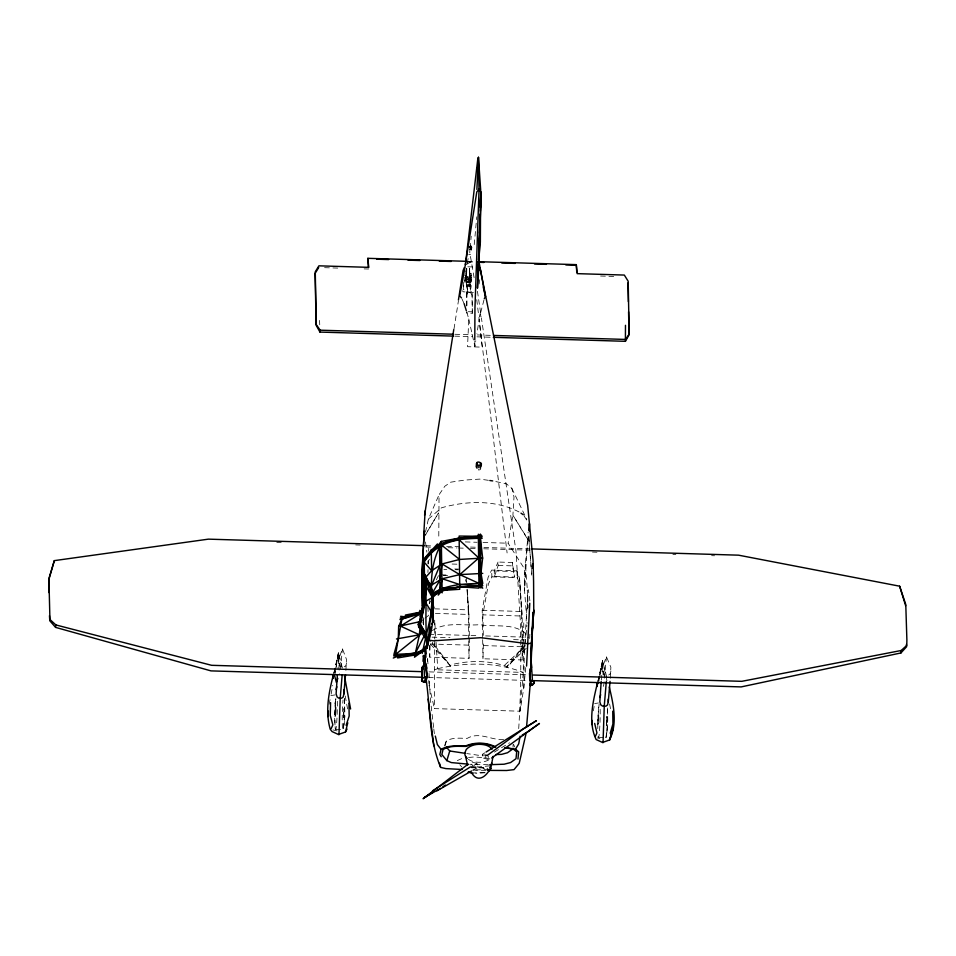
<?xml version="1.0" encoding="UTF-8"?>
<svg xmlns="http://www.w3.org/2000/svg" width="956" height="956" viewBox="0 0 956 956"><rect width="100%" height="100%" fill="white"/><g stroke="black" fill="none" stroke-linecap="round" stroke-linejoin="round"><path stroke-width="0.72" stroke-dasharray="4.78 3.58" d="M335.855 712.232L335.855 705.444L335.64 716.128L335.843 710.571M343.682 712.471L343.682 719.259L343.909 708.575L343.694 714.132M466.385 274.802L466.385 272.185L466.301 276.296L466.373 274.157M466.719 306.04L466.731 294.771L467.627 289.788C461.258 271.612 474.833 271.552 470.495 289.883L472.145 292.548L472.336 313.257L466.719 313.078L466.91 311.656M469.408 274.886L469.408 277.503L469.492 273.392L469.408 275.531M598.719 720.179L598.719 713.391L598.504 724.074L598.707 718.518M606.558 720.418L606.558 727.205L606.773 716.522L606.57 722.079M466.038 279.009L466.385 269.556M597.273 724.361L599.113 704.225M465.823 275.424L466.349 281.458L469.157 281.542L469.958 274.264L469.432 268.242L466.624 268.158L466.038 271.552L466.181 270.679M513.049 747.305L513.061 744.533M464.879 277.539L466.707 278.471L467.484 292.166L466.731 294.771M470.615 276.678L469.85 277.013L470.985 282.486L470.328 286.274L466.887 286.179L466.91 284.171L469.97 284.267L470.065 282.773L466.624 282.665L470.065 282.773M525.752 667.515L523.804 687.854L520.064 711.204L434.406 708.611L434.705 640.568M523.769 622.858L523.267 672.403L520.064 711.204M523.804 687.854L524.318 652.398L527.7 594.441L525.358 563.825L527.64 539.292L512.906 515.2L514.005 497.012L511.83 488.313L506.453 483.856L494.073 481.215M429.555 603.308L429.614 600.356M527.389 608.972L527.7 594.441L528.166 607.777M428.001 563.777L428.073 560.885M466.576 283.084L466.707 278.471M525.358 563.825L524.569 590.509L527.079 623.503M488.385 480.306L479.757 479.099L464.867 480.079L450.754 482.171L444.827 486.245L439.043 494.754L438.768 539.638M427.93 572.513L428.025 569.668M428.228 563.98L428.324 561.124M428.658 551.17L428.754 548.314M470.041 246.564L470.041 248.644L471.571 246.756L471.057 245.704L469.276 245.644M529.72 638.524L529.863 634.187M529.015 535.981L528.847 540.391L528.955 537.153M466.887 286.179L466.05 282.343L467.424 276.941L466.432 276.547M469.408 637.855L469.002 658.349L429.746 657.154L430.248 641.058M466.779 312.146L468.775 318.969L467.544 346.705L482.147 347.148L479.183 319.28L476.913 333.632M522.717 642.384L522.239 659.951L482.971 658.768L483.449 641.201M472.336 313.257L471.977 294.926L470.352 292.261L469.97 284.267M467.484 292.166L467.627 289.788M464.317 275.089L465.715 275.137L466.397 280.586L468.105 281.494L468.285 278.519L470.197 276.643L469.898 273.38L471.236 273.404L471.296 280.717L469.599 281.542L470.017 283.191M469.599 281.542L469.778 278.566L471.475 277.73L471.571 276.666M468.105 281.494L469.719 280.67L470.197 276.643M466.827 293.755L466.982 291.174M527.64 539.292L524.569 590.509L524.462 568.784L508.09 543.211L512.906 515.2L528.059 539.578L528.047 532.277M470.053 279.009L469.898 273.38M471.296 280.717L471.236 273.404M518.714 728.615C520.948 693.196 521.175 657.644 520.375 622.165L515.965 550.955L481.394 317.87M335.353 701.537L334.421 713.845L335.233 728.532M335.771 729.524L343.061 729.739L344.913 716.414L344.435 697.414M605.937 737.685L607.789 724.361L607.562 707.87M345.893 670.443L346.454 659.282L342.415 648.801L338.783 659.043L337.862 669.212M601.324 680.086L602.447 667.013L606.451 656.784L610.872 667.264L610.179 679.907M528.835 537.033L531.751 575.727M463.397 286.501L463.791 282.163M469.42 247.855L470.268 246.517L471.212 236.228M474.224 244.581L476.793 216.809M340.503 669.188L342.415 648.801M478.693 469.288L478.621 470.077L480.677 469.527M606.451 656.784L603.857 684.448L602.352 689.372M524.318 652.398L525.836 636.505M525.979 635.059L526.947 624.949M336.189 666.368L338.436 652.637L343.085 670.682M598.815 681.64L602.507 660.62L606.809 677.278M479.099 284.004L479.661 279.738M454.004 328.9L458.402 301.021M468.775 318.969L474.869 346.55L475.777 340.802M334.696 676.012L338.436 652.637L341.973 667.945M466.409 269.078L463.134 289.381L469.348 292.512L473.543 290.887M467.341 263.27L468.285 257.463M599.651 677.923L602.507 660.62L607.371 682.596M334.97 703.783L336.249 696.279M466.349 281.458L466.827 268.528M469.432 268.242L469.157 281.542L469.635 268.612M469.599 279.009L469.743 278.148M343.682 726.094L344.578 720.92M606.558 734.041L607.442 728.866M482.649 638.202L482.206 610.287L488.062 577.472L491.623 570.087L516.921 570.851L519.574 578.416L522.119 616.034L522.681 640.926M483.318 635.346L482.852 614.851L488.42 583.829L491.898 576.85L491.623 570.087M593.353 710.81L594.142 706.448M331.146 694.104L332.736 685.344M335.126 672.199L335.926 667.826M329.091 704.285L330.274 698.466M334.026 672.857L338.436 652.637L339.308 674.362M598.109 680.839L599.054 676.501M599.364 675.056L602.507 660.62L603.105 675.103M480.689 312.576L484.31 298.642M425.456 532.098L428.396 519.06L439.043 494.754M503.609 739.633C491.372 740.374 479.303 731.34 467.281 738.331C460.29 738.379 452.57 737.112 446.297 741.043L445.221 745.632M334.098 673.012L338.054 656.151L339.846 666.105M598.169 680.995L602.137 664.121L605.076 679.788M333.847 672.976L338.054 656.151M597.93 680.947L602.137 664.121M346.526 663.058L345.809 665.902L342.786 667.658M610.944 671.052L610.155 673.884L608.506 675.151M471.26 248.572L470.961 249.636L470.029 249.098L471.87 247.58L471.404 246.791L469.038 246.72M470.651 277.049L469.838 279.212L466.779 279.116L466.265 276.917M494.467 576.432L498.184 565.438L498.04 562.044L512.344 562.475L514.543 577.03L494.467 576.432L494.228 570.911L498.04 562.044M471.87 247.58L471.368 250.137L471.404 246.791M444.421 745.919L446.297 741.043M436.342 579.898L438.673 575.249M428.061 561.913L429.399 559.308M425.432 534.954L438.469 512.954L424.464 536.447M429.208 603.499L430.75 601.037M524.45 645.133L506.967 666.535L507.11 667.706L525.071 645.79M526.302 648.276L506.967 666.535C489.759 660.238 468.942 660.238 451.136 664.79L450.395 665.985L430.296 641.225M504.78 665.041L525.465 645.718M527.126 590.748L528.381 589.697L529.899 600.75M432.387 630.566C446.058 621.257 464.329 626.144 479.804 624.65C494.479 627.435 513.384 622.703 525.406 633.374M428.396 519.06L441.553 507.779C466.91 500.597 496.176 499.701 519.837 512.38M420.413 621.531L423.867 618.986M425.014 618.138L428.467 615.592L427.81 607.741M484.847 752.802L482.35 754.356L483.545 758.168L485.887 756.447M472.921 770.201L478.072 767.25L476.889 763.45L470.83 767.608L482.553 767.513L487.847 768.361M466.265 264.633L469.205 262.769L472.933 262.123M494.383 752.097L509.536 742.824M469.241 249.576L470.029 249.098L469.743 252.217L474.427 279.534M470.149 245.357L471.093 247.903M457.315 760.57L463.098 758.024M437.729 668.686C465.273 662.233 496.702 661.922 523.267 672.403L434.729 669.726L437.729 668.686L436.067 642.217M469.205 246.815L470.244 246.469L471.607 247.544M488.839 769.365L473.16 770.106M330.872 695.562L335.186 694.893M594.668 703.532L598.396 702.983M468.56 757.499L474.021 756.961L485.911 757.809L490.07 759.016M490.01 765.816L479.099 766.879L470.173 766.246M471.296 767.764L482.159 767.883L485.839 768.947M484.573 772.603L473.949 772.926M485.158 772.771L475.753 773.261M473.411 292.44L463.373 291.819L462.369 290.851M486.986 754.905L478.203 755.24L466.767 753.567M488.301 764.74L469.731 764.286M470.83 767.262L482.565 767.704L486.508 768.851M485.923 770.369L472.587 770.07M469.766 275.256L471.105 275.28M429.244 634.294L478.227 635.68M432.064 637.174L449.953 637.676M468.751 254.559L470.531 254.619M467.604 261.346L475.048 261.574M467.544 261.944L474.989 262.171M467.807 266.808L474.63 267.011M324.574 267.68L339.237 268.134M364.152 268.887L368.55 269.018M600.571 276.033L615.306 276.475M467.424 276.941L469.85 277.013M467.317 279.558L470.029 279.642M466.229 281.697L470.926 281.841M466.05 282.343L470.985 282.486M466.671 284.972L470.113 285.079M466.815 285.796L469.874 285.892M468.32 311.704L472.527 311.835M454.972 334.265L472.742 334.803M477.199 334.935L490.548 335.341M454.769 336.154L472.539 336.691M476.996 336.823L491.838 337.277M465.321 541.921L477.116 542.279M483.019 542.458L508.09 543.211M425.826 545.721L433.271 545.948M446.679 546.354L460.075 546.76M470.507 547.071L476.458 547.25M483.903 547.477L530.078 548.875M276.774 542.53L281.231 542.661M355.692 544.908L360.161 545.051M425.683 547.023L433.14 547.25M448.029 547.704L456.956 547.967M458.45 548.015L464.413 548.194M470.364 548.374L476.327 548.553M483.772 548.78L529.935 550.178M592.481 552.066L596.95 552.21M672.893 554.504L675.868 554.588M711.611 555.675L714.598 555.759M452.104 564.04L457.828 564.219M498.184 565.438L512.488 565.868L514.543 577.03M454.757 568.975L462.19 569.202M443.871 569.394L446.739 569.477M455.331 569.74L458.199 569.824M494.228 570.911L514.316 571.521M441.242 574.819L448.4 575.034M443.13 575.381L447.599 575.512M491.898 576.85L517.208 577.615L519.921 584.785L522.119 616.034L482.852 614.851M434.789 608.853L468.225 609.868L468.691 639.241M482.206 610.287L521.474 611.47L521.988 643.794M435.434 613.417L468.882 614.433L469.372 636.385M430.32 643.986L469.575 645.169M483.545 645.587L522.812 646.782M429.029 671.877L528.799 674.888M428.419 677.457L528.202 680.481M598.623 737.47L604.479 737.65M485.648 635.919L528.716 637.293M513.575 639.612L525.346 639.994M332.975 729.906L337.086 730.91M597.213 737.889L599.866 738.546M483.545 758.168L489.257 759.757L488.074 755.957L482.35 754.356M476.889 763.45L471.177 761.848L472.36 765.66L478.072 767.25M464.7 280.526L466.528 281.446M468.285 278.519L465.966 276.523L465.847 273.261M605.124 675.056L603.427 673.681L602.447 667.013M341.244 667.073L339.679 665.711L338.783 659.043M430.451 644.117L450.479 665.89L432.351 642.372M459.824 764.74L461.712 766.951M524.091 515.977L528.047 522.072M511.83 488.313L526.804 519.466M462.059 299.109L464.15 303.733M513.587 744.389L514.627 746.887M465.321 579.599L466.229 581.977M471.057 245.704L471.212 246.875M428.993 684.986L434.406 708.611M345.236 695.992L347.817 710.344M609.617 703.986L610.788 710.296M477.45 291.305L481.167 316.388M425.492 541.992L426.878 552.162M476.757 299.67L478.705 315.958M478.884 317.44L507.098 552.95M423.078 622.308L423.4 624.901M433.63 727.48L430.391 699.29L429.029 673.442M433.797 728.914L434.49 734.698M423.138 617.528L424.058 625.499M465.895 278.662L466.146 281.076M469.778 278.566L469.838 279.212M422.982 620.444L423.4 624.734M528.835 539.793L531.811 573.923M467.102 589.123L468.882 614.433L467.221 589.828M466.432 578.26L466.731 582.598M427.643 659.114L428.013 664.54M434.872 623.109L435.984 640.747M427.392 658.337L427.571 661.289M428.73 680.541L428.909 683.504M519.574 578.416L521.474 611.47M467.078 589.744L468.225 609.868M512.344 562.475L512.488 565.868M516.921 570.851L517.208 577.615M319.579 320.403L319.734 324.777M522.012 645.264L522.239 659.951M482.672 639.672L482.971 658.768M468.715 640.711L469.002 658.349M429.555 645.408L429.746 657.154M474.809 341.089L474.869 346.55M466.898 292.393L466.91 305.729M434.693 620.169L434.705 639.11M337.301 701.31A17.495 1.087 -88.3 0 1 336.393 725.879A17.495 1.087 -88.3 0 1 334.947 723.178A17.495 1.087 -88.3 0 1 335.855 698.609M344.483 698.37A17.495 1.087 -88.3 0 1 343.921 723.537A17.495 1.087 -88.3 0 1 342.296 725.377A17.495 1.087 -88.3 0 1 343.037 700.019M600.153 709.256A17.495 1.087 -88.3 0 1 599.4 732.284A17.495 1.087 -88.3 0 1 597.918 734.28M597.775 728.627A17.495 1.087 -88.3 0 1 598.719 706.556M607.466 709.472A17.495 1.087 -88.3 0 1 605.937 737.685M488.671 759.936A14.4 9.034 -1.1 0 1 468.368 759.327"/><path stroke-width="1.43" d="M422.516 605.865L422.373 573.851L424.117 558.639L437.406 543.964L437.478 546.115L424.153 560.598L422.062 579.706L424.524 578.571M442.162 592.875L441.325 541.407L459.167 538.097L482.183 536.364L480.33 534.069L480.952 588.024L478.944 585.61L478.323 534.261L482.218 538.216C461.318 538.921 435.04 538.981 424.153 560.598L424.44 574.46M530.676 679.74L530.652 682.178M530.102 685.595L532.384 685.177L534.38 682.883L533.878 681.461L530.114 680.493L530.329 668.77M530.114 680.493L530.281 668.913M531.775 637.533L530.652 671.339L531.751 637.58L531.07 667.945M531.094 668.101L531.787 636.887M478.932 264.884L480.306 214.096M480.378 211.156L480.844 192.036L479.04 189.288L476.793 191.917L465.178 265.601M330.585 702.636L330.25 715.423L332.867 724.911L331.182 728.592M422.122 610.454L419.911 612.258L405.033 616.799L401.914 619.165L398.64 626.395L398.305 638.704L395.629 654.382L393.669 655.912L414.928 655.039L425.707 650.283L427.918 643.77C434.215 624.746 434.49 604.73 430.917 585.203L433.594 608.183L432.518 609.737M476.889 189.443L478.454 157.274L480.653 189.551L480.354 242.119L478.526 262.35M480.151 215.004L478.203 278.459L480.151 214.383M480.378 207.619L480.832 192.873L480.414 204.775M480.378 206.938L480.844 192.036M423.4 661.433L423.604 655.589L425.79 664.181M478.37 262.852L477.486 288.174L481.011 199.816M478.478 259.877L479.207 239.036M479.422 233.073L480.043 215.208M529.206 530.449L529.445 523.673L527.664 505.246L480.02 267.883L480.486 271.241M529.17 530.998L529.445 523.673L533.054 560.371L533.591 581.69L533.759 609.988L531.667 643.209L527.64 643.687L480.856 637.688L433.403 640.819L427.846 639.97M532.958 568.103L533.137 563.705L532.958 567.96M423.687 535.551L425.145 510.91M526.577 666.081L529.767 603.296M422.899 668.806L423.054 665.866M423.293 661.468L423.604 655.589L425.994 665.842L424.297 665.914L423.604 655.589L425.826 665.603L426.962 677.159L422.803 678.103L421.656 680.756L425.3 682.429L426.782 678.39M531.954 634.951L532.982 612.569M393.298 658.039C403.802 653.139 416.374 655.254 426.077 647.953L427.141 648.084L427.918 643.77L432.411 597.452L422.934 572.25M533.149 619.619L533.759 609.988L532.492 628.845M532.349 630.805L532.982 621.759M431.347 600.105L432.542 598.241L431.168 587.283L424.691 574.293C427.69 597.942 424.177 621.998 427.487 645.754L422.636 651.263L414.498 657.202L419.421 634.796L419.971 627.423M530.58 679.967L526.553 727.014M342.176 674.888L340.228 698.035L338.974 734.722L332.055 731.567L330.226 729.237C325.016 711.121 328.876 692.168 333.501 674.374M606.331 681.437L604.264 706.018L603.045 742.704L596.126 739.55C587.713 721.649 593.234 700.76 597.584 682.357M337.349 675.02L336.13 693.829L337.05 696.864L338.579 698.107L341.674 698.191L343.132 697.043L343.861 694.056L345.51 674.876M610.048 681.389L608.267 702.051L607.478 705.026L605.877 706.197L602.495 706.09L600.774 704.847L599.818 701.8L601.193 681.532M477.247 170.395L477.522 167.479M478.048 161.648L478.454 157.274L479.004 189.85M465.393 264.836L477.833 158.588M476.184 466.958L476.494 463.636L477.175 462.417L478.896 461.963L481.406 463.791L481.203 466.002M476.972 464.628L477.175 462.417M476.948 468.225L477.247 464.915L476.494 463.636M478.801 467.687L479.004 465.476L480.737 465.022L481.406 463.791M480.45 464.736L480.653 462.525M480.426 468.332L480.737 465.022M591.895 724.6L592.29 720.489M327.836 716.618L328.386 711.133M424.345 545.673L208.408 539.148L54.325 560.634L48.78 579.838L49.031 592.636M422.468 677.278L211.001 670.885L55.603 627.387L55.866 624.937L49.927 619.476L48.911 578.607L54.325 560.634M453.287 336.106L319.973 332.079L320.176 330.19L316.245 324.586L315.265 271.791L318.898 265.828L368.729 267.345L367.857 258.323L466.122 261.299M367.857 258.323L368.442 267.572M576.767 272.436L576.289 264.633L478.024 261.657M493.32 337.325L625.403 341.316L625.475 325.315M531.56 548.911L738.558 555.173L899.644 586.195L905.643 605.734M534.153 680.66L741.151 686.91L900.934 652.948L901.197 650.498L906.778 645.384L906.885 639.911L905.774 604.515L899.644 586.195M482.637 558.041L480.964 573.158L482.768 583.411C465.524 583.758 446.583 583.913 431.801 594.035L431.813 598.396L442.174 588.31L482.756 585.693C474.391 571.282 484.62 553.667 478.394 538.132L459.167 538.097L441.409 543.582C432.638 559.021 430.499 576.587 431.801 594.035L439.987 580.029L442.019 563.956L459.609 559.451L482.637 558.041L480.402 537.941L478.359 536.28L459.131 536.065L459.752 589.29L442.162 590.485L431.813 596.102L439.999 589.517L442.162 578.739L459.752 574.628L482.768 573.385M422.409 575.679L424.177 562.128C431.742 549.473 444.851 542.064 459.203 539.913L478.813 557.969L459.752 574.628L442.019 563.956L431.658 570.732L426.304 576.611M422.313 595.6L424.345 579.993L422.731 605.901L424.201 601.981M424.572 515.26L453.765 329.557M458.426 300.065L463.074 270.572L464.425 267.405M347.793 722.796L345.498 731.973L338.603 734.435M427.619 676.095L427.201 677.505L424.751 677.613L427.583 676.215L427.201 677.505M465.082 266.724L459.716 295.918L461.533 297.961M520.124 736.144L518.702 743.876L515.499 749.181L504.72 747.496M431.096 626.778L427.918 643.77L426.531 634.258L431.574 612.103L423.687 599.376L418.752 627.16L418.083 623.957L426.065 636.314L427.487 645.754L426.89 644.953L423.042 649.411L414.928 655.039L397.6 657.943L398.043 655.888L395.629 654.382L422.899 632.49M489.89 767.548L491.79 763.067L493.069 756.363M422.205 653.45L425.922 636.553M525.884 734.351L519.216 763.306L514.005 769.64L506.644 770.5L487.405 770.381M333.716 674.303L332.772 678.629L333.764 674.422M479.781 316.591L480.39 313.915M435.315 736.084L437.358 744.569L441.063 749.396L439.832 754.475L441.23 756.722M610.191 733.3L612.915 723.979L612.748 711.168M336.034 689.539L336.859 686.767M468.309 764.155L451.268 762.577L446.834 760.618L449.75 750.986L446.452 747.233M599.806 697.51L600.679 694.749M346.12 725.317L349.179 715.996L348.94 703.186M517.949 759.052L518.678 751.834L515.499 749.181M529.971 684.281L530.64 682.357L532.062 685.058L533.902 682.871L533.4 681.485L529.767 680.6L529.528 673.06M337.827 678.366L336.333 682.381L334.696 676.012M428.682 582.204L431.801 584.929L439.844 565.378L441.636 545.171L459.609 559.451M491.79 763.067C490.858 772.042 479.446 785.294 472.145 773.583M595.253 736.574L596.938 732.894L594.668 723.429M396.465 638.967L419.421 634.796L421.226 630.948M424.811 634.736L415.31 653.318L393.908 654.478L398.305 638.704L401.914 619.165L419.911 612.258L421.811 610.191M345.498 731.973L347.004 729.07M625.403 341.316L629.084 334.791L628.57 311.787M484.31 298.642L485.457 296.695L479.147 262.637M318.718 267.513L315.086 273.452L316.161 325.327L319.973 332.079M425.994 665.842L426.758 668.244M431.634 623.945L432.733 622.499L432.411 597.452L425.623 585.502L423.436 576.229L431.395 589.159L424.034 573.158C427.463 590.115 423.89 607.287 420.317 623.933L419.409 628.235L418.561 621.866L426.531 634.258L425.635 638.536C409.682 618.998 434.574 595.289 423.197 574.341L431.168 587.283L432.733 600.069M423.257 666.284L422.48 668.053L423.161 668.734M441.325 541.407L437.478 546.115L439.461 546.82L439.844 565.378L439.999 589.517L438.242 592.696L438.242 595.074L442.162 590.485L459.752 586.793L478.932 588.131L478.944 585.61L459.752 584.546L442.162 578.739L431.801 584.929M491.432 768.206L488.803 771.169L487.823 769.233M900.934 652.948L906.647 646.674L906.396 644.487M467.663 764.477L423.114 798.726L433.379 791.389M422.134 680.768L423.102 681.759L426.472 679.226M487.07 755.587L524.677 727.958L536.436 720.669L525.25 727.755M491.647 758.024L539.459 723.453L529.17 730.695M512.44 749.229L507.54 752.731L501.637 754.356L495.77 754.571M433.546 791.843L424.823 797.28L440.501 788.389M442.927 786.728L445.353 785.067M432.542 790.791L469.874 767.238M486.09 752.025L524.677 727.958M522.167 735.104L529.744 730.468M436.868 790.887L471.643 770.942M432.482 595.827C446.548 586.853 463.803 586.542 479.972 585.92L479.303 536.412C459.011 536.878 435.518 540.738 424.5 560.049L422.026 575.022L424.213 531.285L421.763 576.695L422.337 606.128M441.063 749.396C448.388 744.903 457.338 746.098 465.5 745.979C475.156 741.916 486.449 742.203 495.805 746.983M400.289 618.018L405.033 616.799L405.487 615.031L419.911 612.258L419.815 610.358M418.991 621.854L398.64 626.395M901.197 650.498L741.76 681.329L533.269 675.032M529.636 685.249L532.062 685.058M489.735 764.692L504.099 764.214L510.6 762.553L516.001 758.694L516.694 751.882L513.683 749.349L506.262 747.951M376.724 259.196L388.638 259.566M407.985 260.151L419.899 260.51M439.258 261.096L451.16 261.454M477.964 262.267L483.915 262.446M501.781 262.984L515.188 263.39M534.535 263.976L546.45 264.334M565.809 264.92L576.229 265.23M320.176 330.19L453.491 334.218M493.523 335.437L625.606 339.428L629.156 334.05L628.188 281.255L624.328 275.065L577.173 273.643L576.289 264.633M421.584 671.65L211.599 665.304L55.866 624.937M426.962 677.159L426.472 665.627M462.202 769.496L445.878 768.6L440.656 767.417C428.874 739.37 430.451 707.954 425.958 678.27M473.244 773.081L468.105 772.149M400.624 616.297L405.033 616.799L399.978 619.56L420.007 613.979L419.911 612.258M489.83 480.51L492.699 480.916M465.333 753.352L449.75 750.986M423.102 681.759L425.408 682.106M468.691 772.018L471.141 772.723M477.247 464.915L479.004 465.476M494.981 747.341C486.162 742.704 475.323 742.442 466.205 746.397C458.474 746.493 449.977 745.274 443.022 749.564L441.851 754.475L446.834 760.618M459.752 574.628L478.944 583.339L482.756 588.215M419.421 634.796L400.456 626.084L420.007 613.979L420.138 616.489M520.996 513.169L523.302 514.758M602.686 742.418L609.581 739.956C617.815 723.262 613.334 704.19 609.307 686.994M424.512 584.582L425.623 585.502L422.731 605.901L422.086 581.069L424.177 562.128L431.658 570.732L431.228 549.401M55.603 627.387L49.784 620.767L49.473 615.664M464.15 303.733L466.337 310.748M432.459 604.288L433.594 608.183L432.411 597.452L425.444 601.42L420.317 623.933L426.065 636.314L427.141 648.084M439.485 763.235L440.656 767.417M344.519 676.239L350.601 708.993M483.21 286.848L485.457 296.695M465.56 756.304L467.615 765.314M432.16 596.365L432.542 598.241M428.085 699.039L433.773 745.823M431.574 612.103L432.733 622.499L432.59 613.991M426.914 677.374L425.802 665.746L423.604 655.589L424.488 677.469M424.117 661.54L423.604 655.589L423.902 661.026M424.034 661.026L423.604 655.589L423.974 661.54M425.492 650.498L425.934 657.274M531.572 667.682L531.022 658.839L532.468 680.732M425.743 651.024L425.874 653.928M425.169 679.489L425.3 682.429M343.754 689.766L343.861 694.056M608.195 699.195L608.267 702.051M628.008 282.916L628.367 301.678M479.04 189.288L474.953 307.94L474.785 339.727M425.085 650.02L425.277 666.392M424.536 579.934L424.655 592.111M467.221 758.407A14.4 9.034 -1.1 0 1 464.831 752.814L466.301 749.396C471.189 744.234 478.992 743.445 485.6 745.083A14.4 9.034 -1.1 0 1 492.125 749.122M422.194 667.18L421.656 680.756L422.194 667.18M597.799 682.285L596.855 686.611L597.847 682.405M613.346 727.839L609.581 739.956L613.346 727.839"/></g></svg>
